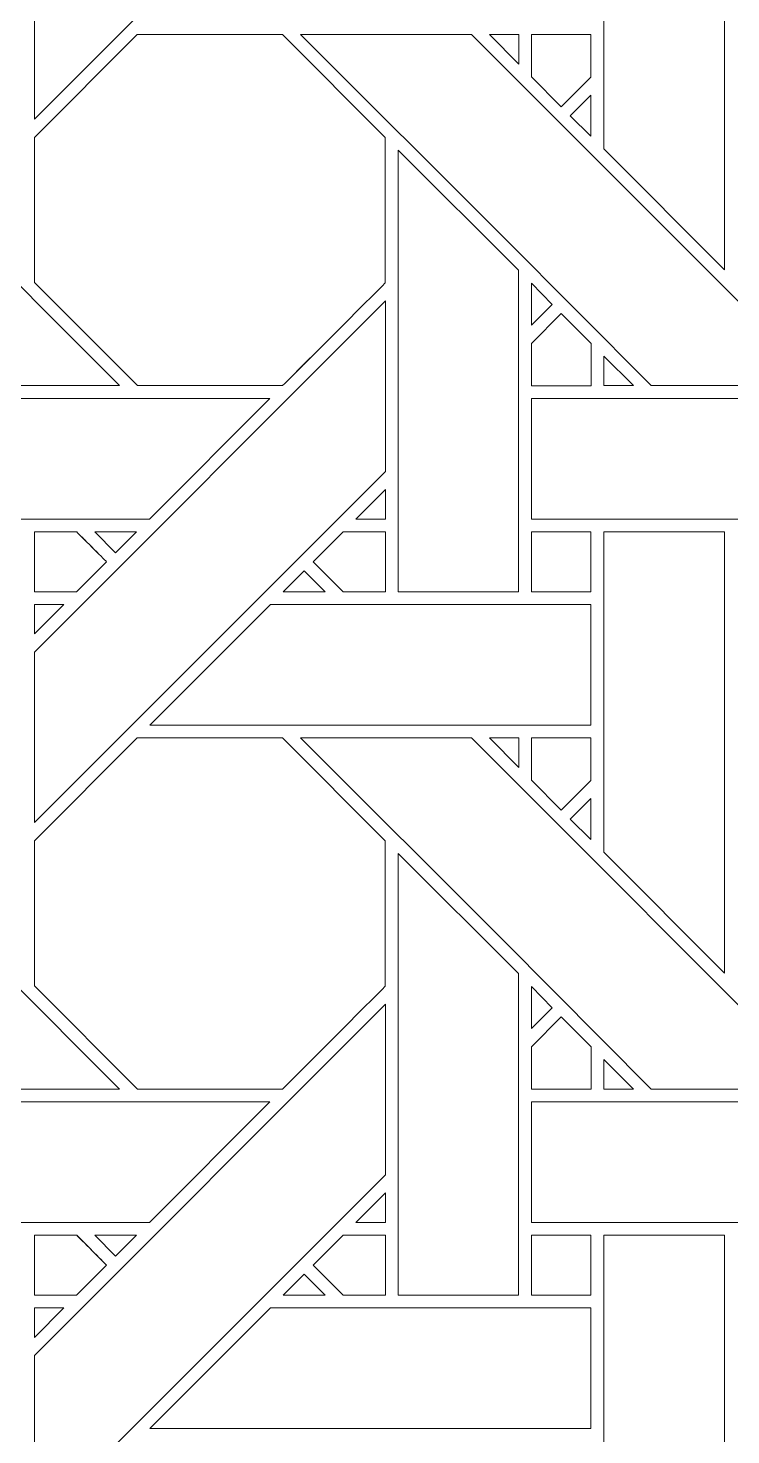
# Model space of a CAD drawing. Header units: inches. Extents: x 4.4 to 20.4, y 1.1 to 17.1.
# Drawn here: x 11.663 to 12.612, y 3.174 to 5.071 of the extents above; entities that cross this region are included whole.
import ezdxf

# ---------------------------------------------------------------- set-up
doc = ezdxf.new("R2010")
doc.units = ezdxf.units.IN
doc.header["$MEASUREMENT"] = 0
doc.layers.add('Design', color=7, linetype='Continuous', lineweight=0)

msp = doc.modelspace()

# ---------------------------------------------------------------- linework, layer by layer
at = {"layer": 'Design'}
for points, knots in [([(4.382854037814669, 17.09476386176223), (4.382854037814669, 17.09476386176223), (4.382854037814669, 1.094763861762152), (4.382854037814669, 1.094763861762152), (4.382854037814669, 1.094763861762152), (20.38285319010416, 1.094763861762152), (20.38285319010416, 1.094763861762152), (20.38285319010416, 1.094763861762152), (20.38285319010416, 17.09476386176223), (20.38285319010416, 17.09476386176223), (20.38285319010416, 17.09476386176223), (4.382854037814669, 17.09476386176223), (4.382854037814669, 17.09476386176223)], [0, 0, 0, 0, 1, 1, 1, 2, 2, 2, 3, 3, 3, 4, 4, 4, 4]), ([(19.37280883825166, 16.23880890138889), (19.37280883825166, 16.23880890138889), (5.23880895283777, 16.23880890138889), (5.23880895283777, 16.23880890138889), (5.23880895283777, 16.23880890138889), (5.23880895283777, 1.950718822135361), (5.23880895283777, 1.950718822135361), (5.23880895283777, 1.950718822135361), (19.52689827508111, 1.950718822135361), (19.52689827508111, 1.950718822135361), (19.52689827508111, 1.950718822135361), (19.52689827508111, 16.23880890138889), (19.52689827508111, 16.23880890138889), (19.52689827508111, 16.23880890138889), (19.37280883825166, 16.23880890138889), (19.37280883825166, 16.23880890138889)], [0, 0, 0, 0, 1, 1, 1, 2, 2, 2, 3, 3, 3, 4, 4, 4, 5, 5, 5, 5]), ([(11.67166815863715, 5.178177727593316), (11.67166815863715, 5.178177727593316), (12.1453382703993, 5.651766459147134), (12.1453382703993, 5.651766459147134), (12.1453382703993, 5.651766459147134), (12.1453382703993, 5.421724107530381), (12.1453382703993, 5.421724107530381), (12.1453382703993, 5.421724107530381), (11.67166815863715, 4.94808112250434), (11.67166815863715, 4.94808112250434), (11.67166815863715, 4.94808112250434), (11.67166815863715, 5.178177727593316), (11.67166815863715, 5.178177727593316)], [0, 0, 0, 0, 1, 1, 1, 2, 2, 2, 3, 3, 3, 4, 4, 4, 4]), ([(12.60324520534939, 5.340279473198784), (12.60324520534939, 5.340279473198784), (12.60324520534939, 4.745168897840711), (12.60324520534939, 4.745168897840711), (12.60324520534939, 4.745168897840711), (12.44034067789713, 4.908086988661024), (12.44034067789713, 4.908086988661024), (12.44034067789713, 4.908086988661024), (12.44034067789713, 5.340279473198784), (12.44034067789713, 5.340279473198784), (12.44034067789713, 5.340279473198784), (12.60324520534939, 5.340279473198784), (12.60324520534939, 5.340279473198784)], [0, 0, 0, 0, 1, 1, 1, 2, 2, 2, 3, 3, 3, 4, 4, 4, 4]), ([(11.08209143744574, 5.062428792317708), (11.08209143744574, 5.062428792317708), (11.31303914388021, 5.062428792317708), (11.31303914388021, 5.062428792317708), (11.31303914388021, 5.062428792317708), (11.78668212890625, 4.58877224392361), (11.78668212890625, 4.58877224392361), (11.78668212890625, 4.58877224392361), (11.55565304226345, 4.58877224392361), (11.55565304226345, 4.58877224392361), (11.55565304226345, 4.58877224392361), (11.08209143744574, 5.062428792317708), (11.08209143744574, 5.062428792317708)], [0, 0, 0, 0, 1, 1, 1, 2, 2, 2, 3, 3, 3, 4, 4, 4, 4]), ([(11.81036037868923, 5.062374538845485), (11.81036037868923, 5.062374538845485), (12.00657145182291, 5.062374538845485), (12.00657145182291, 5.062374538845485), (12.00657145182291, 5.062374538845485), (12.14531962076823, 4.923656887478298), (12.14531962076823, 4.923656887478298), (12.14531962076823, 4.923656887478298), (12.14531962076823, 4.727442423502603), (12.14531962076823, 4.727442423502603), (12.12752024332682, 4.709507412380641), (12.01559278700087, 4.59776645236545), (12.00660875108507, 4.588755289713541), (12.00660875108507, 4.588755289713541), (11.81090121799045, 4.588755289713541), (11.81090121799045, 4.588755289713541), (11.81090121799045, 4.588755289713541), (11.6716562906901, 4.727996826171875), (11.6716562906901, 4.727996826171875), (11.6716562906901, 4.727996826171875), (11.6716562906901, 4.923656887478298), (11.6716562906901, 4.923656887478298), (11.6716562906901, 4.923656887478298), (11.81036037868923, 5.062374538845485), (11.81036037868923, 5.062374538845485)], [0, 0, 0, 0, 1, 1, 1, 2, 2, 2, 3, 3, 3, 4, 4, 4, 5, 5, 5, 6, 6, 6, 7, 7, 7, 8, 8, 8, 8]), ([(11.6716562906901, 4.727996826171875), (11.6716562906901, 4.727996826171875), (11.6716562906901, 4.923656887478298), (11.6716562906901, 4.923656887478298), (11.6716562906901, 4.923656887478298), (11.81036037868923, 5.062374538845485), (11.81036037868923, 5.062374538845485), (11.81036037868923, 5.062374538845485), (12.00657145182291, 5.062374538845485), (12.00657145182291, 5.062374538845485), (12.00657145182291, 5.062374538845485), (12.14531962076823, 4.923656887478298), (12.14531962076823, 4.923656887478298), (12.14531962076823, 4.923656887478298), (12.14531962076823, 4.727442423502603), (12.14531962076823, 4.727442423502603), (12.12740495469835, 4.709391276041666), (12.01551140679253, 4.597685072157117), (12.00660875108507, 4.588755289713541), (12.00660875108507, 4.588755289713541), (11.81090121799045, 4.588755289713541), (11.81090121799045, 4.588755289713541), (11.81090121799045, 4.588755289713541), (11.6716562906901, 4.727996826171875), (11.6716562906901, 4.727996826171875)], [0, 0, 0, 0, 1, 1, 1, 2, 2, 2, 3, 3, 3, 4, 4, 4, 5, 5, 5, 6, 6, 6, 7, 7, 7, 8, 8, 8, 8]), ([(12.30520714653863, 4.788703070746527), (12.30520714653863, 4.788703070746527), (12.03084140353732, 5.062428792317708), (12.03084140353732, 5.062428792317708), (12.03084140353732, 5.062428792317708), (12.26176198323567, 5.062428792317708), (12.26176198323567, 5.062428792317708), (12.26176198323567, 5.062428792317708), (12.73541174994574, 4.58877224392361), (12.73541174994574, 4.58877224392361), (12.73541174994574, 4.58877224392361), (12.50438944498698, 4.58877224392361), (12.50438944498698, 4.58877224392361), (12.50438944498698, 4.58877224392361), (12.30520714653863, 4.788703070746527), (12.30520714653863, 4.788703070746527)], [0, 0, 0, 0, 1, 1, 1, 2, 2, 2, 3, 3, 3, 4, 4, 4, 5, 5, 5, 5]), ([(12.32532670762804, 5.062415228949652), (12.32532670762804, 5.062415228949652), (12.32532670762804, 5.022597418891058), (12.32532670762804, 5.022597418891058), (12.32532670762804, 5.022597418891058), (12.28588358561198, 5.062415228949652), (12.28588358561198, 5.062415228949652), (12.28588358561198, 5.062415228949652), (12.32532670762804, 5.062415228949652), (12.32532670762804, 5.062415228949652)], [0, 0, 0, 0, 1, 1, 1, 2, 2, 2, 3, 3, 3, 3]), ([(12.42278120252821, 5.062394883897568), (12.42278120252821, 5.062394883897568), (12.42278120252821, 5.004792107476128), (12.42278120252821, 5.004792107476128), (12.42278120252821, 5.004792107476128), (12.38284810384114, 4.96484883626302), (12.38284810384114, 4.96484883626302), (12.38284810384114, 4.96484883626302), (12.34252081976996, 5.005183749728732), (12.34252081976996, 5.005183749728732), (12.34252081976996, 5.005183749728732), (12.34252081976996, 5.062394883897568), (12.34252081976996, 5.062394883897568), (12.34252081976996, 5.062394883897568), (12.42278120252821, 5.062394883897568), (12.42278120252821, 5.062394883897568)], [0, 0, 0, 0, 1, 1, 1, 2, 2, 2, 3, 3, 3, 4, 4, 4, 5, 5, 5, 5]), ([(12.38284810384114, 4.96484883626302), (12.38284810384114, 4.96484883626302), (12.34252081976996, 5.005183749728732), (12.34252081976996, 5.005183749728732), (12.34252081976996, 5.005183749728732), (12.34252081976996, 5.062394883897568), (12.34252081976996, 5.062394883897568), (12.34252081976996, 5.062394883897568), (12.42278120252821, 5.062394883897568), (12.42278120252821, 5.062394883897568), (12.42278120252821, 5.062394883897568), (12.42278120252821, 5.004792107476128), (12.42278120252821, 5.004792107476128), (12.42278120252821, 5.004792107476128), (12.38284810384114, 4.96484883626302), (12.38284810384114, 4.96484883626302)], [0, 0, 0, 0, 1, 1, 1, 2, 2, 2, 3, 3, 3, 4, 4, 4, 5, 5, 5, 5]), ([(12.42279391818576, 4.980574713812933), (12.42279391818576, 4.980574713812933), (12.42279391818576, 4.925415886773003), (12.42279391818576, 4.925415886773003), (12.42279391818576, 4.925415886773003), (12.39502376980252, 4.952804565429687), (12.39502376980252, 4.952804565429687), (12.39502376980252, 4.952804565429687), (12.42279391818576, 4.980574713812933), (12.42279391818576, 4.980574713812933)], [0, 0, 0, 0, 1, 1, 1, 2, 2, 2, 3, 3, 3, 3]), ([(12.32523854573567, 4.744447496202256), (12.32523854573567, 4.744447496202256), (12.32523854573567, 4.310771518283419), (12.32523854573567, 4.310771518283419), (12.32523854573567, 4.310771518283419), (12.162476433648, 4.310771518283419), (12.162476433648, 4.310771518283419), (12.162476433648, 4.310771518283419), (12.162476433648, 4.906603495279947), (12.162476433648, 4.906603495279947), (12.162476433648, 4.906603495279947), (12.32523854573567, 4.744447496202256), (12.32523854573567, 4.744447496202256)], [0, 0, 0, 0, 1, 1, 1, 2, 2, 2, 3, 3, 3, 4, 4, 4, 4]), ([(12.34254709879557, 4.670203314887152), (12.34254709879557, 4.670203314887152), (12.34254709879557, 4.726968553331162), (12.34254709879557, 4.726968553331162), (12.34254709879557, 4.726968553331162), (12.37073177761502, 4.698395623101128), (12.37073177761502, 4.698395623101128), (12.37073177761502, 4.698395623101128), (12.34254709879557, 4.670203314887152), (12.34254709879557, 4.670203314887152)], [0, 0, 0, 0, 1, 1, 1, 2, 2, 2, 3, 3, 3, 3]), ([(11.67166815863715, 4.229448954264322), (11.67166815863715, 4.229448954264322), (12.1453382703993, 4.703051249186197), (12.1453382703993, 4.703051249186197), (12.1453382703993, 4.703051249186197), (12.1453382703993, 4.473008897569443), (12.1453382703993, 4.473008897569443), (12.1453382703993, 4.473008897569443), (11.67166815863715, 3.999352349175346), (11.67166815863715, 3.999352349175346), (11.67166815863715, 3.999352349175346), (11.67166815863715, 4.229448954264322), (11.67166815863715, 4.229448954264322)], [0, 0, 0, 0, 1, 1, 1, 2, 2, 2, 3, 3, 3, 4, 4, 4, 4]), ([(12.34253438313802, 4.588510301378037), (12.34253438313802, 4.588510301378037), (12.34253438313802, 4.64579603407118), (12.34253438313802, 4.64579603407118), (12.34253438313802, 4.64579603407118), (12.3828616672092, 4.686127556694878), (12.3828616672092, 4.686127556694878), (12.3828616672092, 4.686127556694878), (12.42318979899088, 4.645806206597222), (12.42318979899088, 4.645806206597222), (12.42318979899088, 4.645806206597222), (12.42318979899088, 4.588510301378037), (12.42318979899088, 4.588510301378037), (12.42318979899088, 4.588510301378037), (12.34253438313802, 4.588510301378037), (12.34253438313802, 4.588510301378037)], [0, 0, 0, 0, 1, 1, 1, 2, 2, 2, 3, 3, 3, 4, 4, 4, 5, 5, 5, 5]), ([(12.3828616672092, 4.686127556694878), (12.3828616672092, 4.686127556694878), (12.42318979899088, 4.645806206597222), (12.42318979899088, 4.645806206597222), (12.42318979899088, 4.645806206597222), (12.42318979899088, 4.588510301378037), (12.42318979899088, 4.588510301378037), (12.42318979899088, 4.588510301378037), (12.34253438313802, 4.588510301378037), (12.34253438313802, 4.588510301378037), (12.34253438313802, 4.588510301378037), (12.34253438313802, 4.64579603407118), (12.34253438313802, 4.64579603407118), (12.34253438313802, 4.64579603407118), (12.3828616672092, 4.686127556694878), (12.3828616672092, 4.686127556694878)], [0, 0, 0, 0, 1, 1, 1, 2, 2, 2, 3, 3, 3, 4, 4, 4, 5, 5, 5, 5]), ([(12.48017205132378, 4.58877224392361), (12.48017205132378, 4.58877224392361), (12.44045003255208, 4.58877224392361), (12.44045003255208, 4.58877224392361), (12.44045003255208, 4.58877224392361), (12.44045003255208, 4.62856207953559), (12.44045003255208, 4.62856207953559), (12.44045003255208, 4.62856207953559), (12.48017205132378, 4.58877224392361), (12.48017205132378, 4.58877224392361)], [0, 0, 0, 0, 1, 1, 1, 2, 2, 2, 3, 3, 3, 3]), ([(11.39382086859809, 4.408810933430989), (11.39382086859809, 4.408810933430989), (11.39382086859809, 4.571524726019965), (11.39382086859809, 4.571524726019965), (11.39382086859809, 4.571524726019965), (11.98951975504557, 4.571524726019965), (11.98951975504557, 4.571524726019965), (11.98951975504557, 4.571524726019965), (11.82678561740451, 4.408810933430989), (11.82678561740451, 4.408810933430989), (11.82678561740451, 4.408810933430989), (11.39382086859809, 4.408810933430989), (11.39382086859809, 4.408810933430989)], [0, 0, 0, 0, 1, 1, 1, 2, 2, 2, 3, 3, 3, 4, 4, 4, 4]), ([(12.34254709879557, 4.408810933430989), (12.34254709879557, 4.408810933430989), (12.34254709879557, 4.571524726019965), (12.34254709879557, 4.571524726019965), (12.34254709879557, 4.571524726019965), (12.93824174669053, 4.571524726019965), (12.93824174669053, 4.571524726019965), (12.93824174669053, 4.571524726019965), (12.7755143907335, 4.408810933430989), (12.7755143907335, 4.408810933430989), (12.7755143907335, 4.408810933430989), (12.34254709879557, 4.408810933430989), (12.34254709879557, 4.408810933430989)], [0, 0, 0, 0, 1, 1, 1, 2, 2, 2, 3, 3, 3, 4, 4, 4, 4]), ([(12.10557556152344, 4.408851623535156), (12.10557556152344, 4.408851623535156), (12.1453382703993, 4.448615180121527), (12.1453382703993, 4.448615180121527), (12.1453382703993, 4.448615180121527), (12.1453382703993, 4.408851623535156), (12.1453382703993, 4.408851623535156), (12.1453382703993, 4.408851623535156), (12.10557556152344, 4.408851623535156), (12.10557556152344, 4.408851623535156)], [0, 0, 0, 0, 1, 1, 1, 2, 2, 2, 3, 3, 3, 3]), ([(11.72872077094184, 4.391521877712673), (11.73385959201389, 4.386410183376735), (11.76463148328993, 4.355591668023003), (11.76905568440755, 4.351167466905382), (11.76905568440755, 4.351167466905382), (11.72863260904948, 4.310747782389322), (11.72863260904948, 4.310747782389322), (11.72863260904948, 4.310747782389322), (11.6716562906901, 4.310747782389322), (11.6716562906901, 4.310747782389322), (11.6716562906901, 4.310747782389322), (11.6716562906901, 4.391521877712673), (11.6716562906901, 4.391521877712673), (11.6716562906901, 4.391521877712673), (11.72872077094184, 4.391521877712673), (11.72872077094184, 4.391521877712673)], [0, 0, 0, 0, 1, 1, 1, 2, 2, 2, 3, 3, 3, 4, 4, 4, 5, 5, 5, 5]), ([(11.6716562906901, 4.391521877712673), (11.6716562906901, 4.391521877712673), (11.72872077094184, 4.391521877712673), (11.72872077094184, 4.391521877712673), (11.73374430338541, 4.386526319715711), (11.76449500189887, 4.355728149414062), (11.76905568440755, 4.351167466905382), (11.76905568440755, 4.351167466905382), (11.72863260904948, 4.310747782389322), (11.72863260904948, 4.310747782389322), (11.72863260904948, 4.310747782389322), (11.6716562906901, 4.310747782389322), (11.6716562906901, 4.310747782389322), (11.6716562906901, 4.310747782389322), (11.6716562906901, 4.391521877712673), (11.6716562906901, 4.391521877712673)], [0, 0, 0, 0, 1, 1, 1, 2, 2, 2, 3, 3, 3, 4, 4, 4, 5, 5, 5, 5]), ([(11.80953809950087, 4.391563415527343), (11.80953809950087, 4.391563415527343), (11.78127797444661, 4.363371955023871), (11.78127797444661, 4.363371955023871), (11.78127797444661, 4.363371955023871), (11.75309329562717, 4.391563415527343), (11.75309329562717, 4.391563415527343), (11.75309329562717, 4.391563415527343), (11.80953809950087, 4.391563415527343), (11.80953809950087, 4.391563415527343)], [0, 0, 0, 0, 1, 1, 1, 2, 2, 2, 3, 3, 3, 3]), ([(12.08822038438585, 4.310733371310763), (12.08822038438585, 4.310733371310763), (12.04786173502604, 4.351119147406683), (12.04786173502604, 4.351119147406683), (12.04786173502604, 4.351119147406683), (12.08828820122613, 4.391538831922742), (12.08828820122613, 4.391538831922742), (12.08828820122613, 4.391538831922742), (12.14533318413628, 4.391538831922742), (12.14533318413628, 4.391538831922742), (12.14533318413628, 4.391538831922742), (12.14533318413628, 4.310733371310763), (12.14533318413628, 4.310733371310763), (12.14533318413628, 4.310733371310763), (12.08822038438585, 4.310733371310763), (12.08822038438585, 4.310733371310763)], [0, 0, 0, 0, 1, 1, 1, 2, 2, 2, 3, 3, 3, 4, 4, 4, 5, 5, 5, 5]), ([(12.04786173502604, 4.351119147406683), (12.04786173502604, 4.351119147406683), (12.08828820122613, 4.391538831922742), (12.08828820122613, 4.391538831922742), (12.08828820122613, 4.391538831922742), (12.14533318413628, 4.391538831922742), (12.14533318413628, 4.391538831922742), (12.14533318413628, 4.391538831922742), (12.14533318413628, 4.310733371310763), (12.14533318413628, 4.310733371310763), (12.14533318413628, 4.310733371310763), (12.08822038438585, 4.310733371310763), (12.08822038438585, 4.310733371310763), (12.08822038438585, 4.310733371310763), (12.04786173502604, 4.351119147406683), (12.04786173502604, 4.351119147406683)], [0, 0, 0, 0, 1, 1, 1, 2, 2, 2, 3, 3, 3, 4, 4, 4, 5, 5, 5, 5]), ([(12.34253438313802, 4.391521877712673), (12.34253438313802, 4.391521877712673), (12.42278120252821, 4.391521877712673), (12.42278120252821, 4.391521877712673), (12.42278120252821, 4.391521877712673), (12.42278120252821, 4.310733371310763), (12.42278120252821, 4.310733371310763), (12.42278120252821, 4.310733371310763), (12.34253438313802, 4.310733371310763), (12.34253438313802, 4.310733371310763), (12.34253438313802, 4.310733371310763), (12.34253438313802, 4.391521877712673), (12.34253438313802, 4.391521877712673)], [0, 0, 0, 0, 1, 1, 1, 2, 2, 2, 3, 3, 3, 4, 4, 4, 4]), ([(12.42278120252821, 4.391521877712673), (12.42278120252821, 4.391521877712673), (12.42278120252821, 4.310733371310763), (12.42278120252821, 4.310733371310763), (12.42278120252821, 4.310733371310763), (12.34253438313802, 4.310733371310763), (12.34253438313802, 4.310733371310763), (12.34253438313802, 4.310733371310763), (12.34253438313802, 4.391521877712673), (12.34253438313802, 4.391521877712673), (12.34253438313802, 4.391521877712673), (12.42278120252821, 4.391521877712673), (12.42278120252821, 4.391521877712673)], [0, 0, 0, 0, 1, 1, 1, 2, 2, 2, 3, 3, 3, 4, 4, 4, 4]), ([(12.60324520534939, 4.391563415527343), (12.60324520534939, 4.391563415527343), (12.60324520534939, 3.796440124511718), (12.60324520534939, 3.796440124511718), (12.60324520534939, 3.796440124511718), (12.44034067789713, 3.959358215332031), (12.44034067789713, 3.959358215332031), (12.44034067789713, 3.959358215332031), (12.44034067789713, 4.391563415527343), (12.44034067789713, 4.391563415527343), (12.44034067789713, 4.391563415527343), (12.60324520534939, 4.391563415527343), (12.60324520534939, 4.391563415527343)], [0, 0, 0, 0, 1, 1, 1, 2, 2, 2, 3, 3, 3, 4, 4, 4, 4]), ([(12.06400214301215, 4.310771518283419), (12.06400214301215, 4.310771518283419), (12.0074954562717, 4.310771518283419), (12.0074954562717, 4.310771518283419), (12.0074954562717, 4.310771518283419), (12.03575558132595, 4.339031643337673), (12.03575558132595, 4.339031643337673), (12.03575558132595, 4.339031643337673), (12.06400214301215, 4.310771518283419), (12.06400214301215, 4.310771518283419)], [0, 0, 0, 0, 1, 1, 1, 2, 2, 2, 3, 3, 3, 3]), ([(11.7114986843533, 4.293646918402777), (11.7114986843533, 4.293646918402777), (11.67166815863715, 4.253815544976128), (11.67166815863715, 4.253815544976128), (11.67166815863715, 4.253815544976128), (11.67166815863715, 4.293646918402777), (11.67166815863715, 4.293646918402777), (11.67166815863715, 4.293646918402777), (11.7114986843533, 4.293646918402777), (11.7114986843533, 4.293646918402777)], [0, 0, 0, 0, 1, 1, 1, 2, 2, 2, 3, 3, 3, 3]), ([(11.82751380072699, 4.130838182237413), (11.82751380072699, 4.130838182237413), (11.9903564453125, 4.293633355034722), (11.9903564453125, 4.293633355034722), (11.9903564453125, 4.293633355034722), (12.42279391818576, 4.293633355034722), (12.42279391818576, 4.293633355034722), (12.42279391818576, 4.293633355034722), (12.42279391818576, 4.130838182237413), (12.42279391818576, 4.130838182237413), (12.42279391818576, 4.130838182237413), (11.82751380072699, 4.130838182237413), (11.82751380072699, 4.130838182237413)], [0, 0, 0, 0, 1, 1, 1, 2, 2, 2, 3, 3, 3, 4, 4, 4, 4]), ([(11.35647752549913, 3.839973449707031), (11.35647752549913, 3.839973449707031), (11.08211856418185, 4.113699171278211), (11.08211856418185, 4.113699171278211), (11.08211856418185, 4.113699171278211), (11.31303236219618, 4.113699171278211), (11.31303236219618, 4.113699171278211), (11.31303236219618, 4.113699171278211), (11.78668212890625, 3.640042622884114), (11.78668212890625, 3.640042622884114), (11.78668212890625, 3.640042622884114), (11.55565982394748, 3.640042622884114), (11.55565982394748, 3.640042622884114), (11.55565982394748, 3.640042622884114), (11.35647752549913, 3.839973449707031), (11.35647752549913, 3.839973449707031)], [0, 0, 0, 0, 1, 1, 1, 2, 2, 2, 3, 3, 3, 4, 4, 4, 5, 5, 5, 5]), ([(11.81036037868923, 4.113644917805989), (11.81036037868923, 4.113644917805989), (12.00657145182291, 4.113644917805989), (12.00657145182291, 4.113644917805989), (12.00657145182291, 4.113644917805989), (12.14531962076823, 3.974920484754774), (12.14531962076823, 3.974920484754774), (12.14531962076823, 3.974920484754774), (12.14531962076823, 3.778706020779079), (12.14531962076823, 3.778706020779079), (12.12752024332682, 3.760771009657117), (12.01559956868489, 3.64903089735243), (12.0066155327691, 3.640018886990016), (12.0066155327691, 3.640018886990016), (11.81090121799045, 3.640018886990016), (11.81090121799045, 3.640018886990016), (11.81090121799045, 3.640018886990016), (11.6716562906901, 3.77926042344835), (11.6716562906901, 3.77926042344835), (11.6716562906901, 3.77926042344835), (11.6716562906901, 3.974920484754774), (11.6716562906901, 3.974920484754774), (11.6716562906901, 3.974920484754774), (11.81036037868923, 4.113644917805989), (11.81036037868923, 4.113644917805989)], [0, 0, 0, 0, 1, 1, 1, 2, 2, 2, 3, 3, 3, 4, 4, 4, 5, 5, 5, 6, 6, 6, 7, 7, 7, 8, 8, 8, 8]), ([(11.6716562906901, 3.77926042344835), (11.6716562906901, 3.77926042344835), (11.6716562906901, 3.974920484754774), (11.6716562906901, 3.974920484754774), (11.6716562906901, 3.974920484754774), (11.81036037868923, 4.113644917805989), (11.81036037868923, 4.113644917805989), (11.81036037868923, 4.113644917805989), (12.00657145182291, 4.113644917805989), (12.00657145182291, 4.113644917805989), (12.00657145182291, 4.113644917805989), (12.14531962076823, 3.974920484754774), (12.14531962076823, 3.974920484754774), (12.14531962076823, 3.974920484754774), (12.14531962076823, 3.778706020779079), (12.14531962076823, 3.778706020779079), (12.12750752766927, 3.76076422797309), (12.01558685302734, 3.649017333984375), (12.0066155327691, 3.640018886990016), (12.0066155327691, 3.640018886990016), (11.81090121799045, 3.640018886990016), (11.81090121799045, 3.640018886990016), (11.81090121799045, 3.640018886990016), (11.6716562906901, 3.77926042344835), (11.6716562906901, 3.77926042344835)], [0, 0, 0, 0, 1, 1, 1, 2, 2, 2, 3, 3, 3, 4, 4, 4, 5, 5, 5, 6, 6, 6, 7, 7, 7, 8, 8, 8, 8]), ([(12.30520714653863, 3.839973449707031), (12.30520714653863, 3.839973449707031), (12.03084140353732, 4.113699171278211), (12.03084140353732, 4.113699171278211), (12.03084140353732, 4.113699171278211), (12.26176198323567, 4.113699171278211), (12.26176198323567, 4.113699171278211), (12.26176198323567, 4.113699171278211), (12.73541174994574, 3.640042622884114), (12.73541174994574, 3.640042622884114), (12.73541174994574, 3.640042622884114), (12.50440300835503, 3.640042622884114), (12.50440300835503, 3.640042622884114), (12.50440300835503, 3.640042622884114), (12.30520714653863, 3.839973449707031), (12.30520714653863, 3.839973449707031)], [0, 0, 0, 0, 1, 1, 1, 2, 2, 2, 3, 3, 3, 4, 4, 4, 5, 5, 5, 5]), ([(12.32532670762804, 4.113685607910156), (12.32532670762804, 4.113685607910156), (12.32532670762804, 4.073868645562066), (12.32532670762804, 4.073868645562066), (12.32532670762804, 4.073868645562066), (12.28588358561198, 4.113685607910156), (12.28588358561198, 4.113685607910156), (12.28588358561198, 4.113685607910156), (12.32532670762804, 4.113685607910156), (12.32532670762804, 4.113685607910156)], [0, 0, 0, 0, 1, 1, 1, 2, 2, 2, 3, 3, 3, 3]), ([(12.42278120252821, 4.113658481174044), (12.42278120252821, 4.113658481174044), (12.42278120252821, 4.056055704752603), (12.42278120252821, 4.056055704752603), (12.42278120252821, 4.056055704752603), (12.38284810384114, 4.016112433539496), (12.38284810384114, 4.016112433539496), (12.38284810384114, 4.016112433539496), (12.34252081976996, 4.056447347005208), (12.34252081976996, 4.056447347005208), (12.34252081976996, 4.056447347005208), (12.34252081976996, 4.113658481174044), (12.34252081976996, 4.113658481174044), (12.34252081976996, 4.113658481174044), (12.42278120252821, 4.113658481174044), (12.42278120252821, 4.113658481174044)], [0, 0, 0, 0, 1, 1, 1, 2, 2, 2, 3, 3, 3, 4, 4, 4, 5, 5, 5, 5]), ([(12.38284810384114, 4.016112433539496), (12.38284810384114, 4.016112433539496), (12.34252081976996, 4.056447347005208), (12.34252081976996, 4.056447347005208), (12.34252081976996, 4.056447347005208), (12.34252081976996, 4.113658481174044), (12.34252081976996, 4.113658481174044), (12.34252081976996, 4.113658481174044), (12.42278120252821, 4.113658481174044), (12.42278120252821, 4.113658481174044), (12.42278120252821, 4.113658481174044), (12.42278120252821, 4.056055704752603), (12.42278120252821, 4.056055704752603), (12.42278120252821, 4.056055704752603), (12.38284810384114, 4.016112433539496), (12.38284810384114, 4.016112433539496)], [0, 0, 0, 0, 1, 1, 1, 2, 2, 2, 3, 3, 3, 4, 4, 4, 5, 5, 5, 5]), ([(12.42279391818576, 4.031845940483941), (12.42279391818576, 4.031845940483941), (12.42279391818576, 3.97668711344401), (12.42279391818576, 3.97668711344401), (12.42279391818576, 3.97668711344401), (12.39502376980252, 4.004075792100694), (12.39502376980252, 4.004075792100694), (12.39502376980252, 4.004075792100694), (12.42279391818576, 4.031845940483941), (12.42279391818576, 4.031845940483941)], [0, 0, 0, 0, 1, 1, 1, 2, 2, 2, 3, 3, 3, 3]), ([(12.32523854573567, 3.795718722873263), (12.32523854573567, 3.795718722873263), (12.32523854573567, 3.362042744954426), (12.32523854573567, 3.362042744954426), (12.32523854573567, 3.362042744954426), (12.162476433648, 3.362042744954426), (12.162476433648, 3.362042744954426), (12.162476433648, 3.362042744954426), (12.162476433648, 3.957873874240451), (12.162476433648, 3.957873874240451), (12.162476433648, 3.957873874240451), (12.32523854573567, 3.795718722873263), (12.32523854573567, 3.795718722873263)], [0, 0, 0, 0, 1, 1, 1, 2, 2, 2, 3, 3, 3, 4, 4, 4, 4]), ([(12.34254709879557, 3.721474541558159), (12.34254709879557, 3.721474541558159), (12.34254709879557, 3.77823978000217), (12.34254709879557, 3.77823978000217), (12.34254709879557, 3.77823978000217), (12.37073177761502, 3.749666849772135), (12.37073177761502, 3.749666849772135), (12.37073177761502, 3.749666849772135), (12.34254709879557, 3.721474541558159), (12.34254709879557, 3.721474541558159)], [0, 0, 0, 0, 1, 1, 1, 2, 2, 2, 3, 3, 3, 3]), ([(11.67166815863715, 3.280720180935329), (11.67166815863715, 3.280720180935329), (12.1453382703993, 3.754322475857204), (12.1453382703993, 3.754322475857204), (12.1453382703993, 3.754322475857204), (12.1453382703993, 3.524280124240451), (12.1453382703993, 3.524280124240451), (12.1453382703993, 3.524280124240451), (11.67166815863715, 3.05062272813585), (11.67166815863715, 3.05062272813585), (11.67166815863715, 3.05062272813585), (11.67166815863715, 3.280720180935329), (11.67166815863715, 3.280720180935329)], [0, 0, 0, 0, 1, 1, 1, 2, 2, 2, 3, 3, 3, 4, 4, 4, 4]), ([(12.34253438313802, 3.639773898654513), (12.34253438313802, 3.639773898654513), (12.34253438313802, 3.697059631347656), (12.34253438313802, 3.697059631347656), (12.34253438313802, 3.697059631347656), (12.3828616672092, 3.737391153971354), (12.3828616672092, 3.737391153971354), (12.3828616672092, 3.737391153971354), (12.42318979899088, 3.697069803873697), (12.42318979899088, 3.697069803873697), (12.42318979899088, 3.697069803873697), (12.42318979899088, 3.639773898654513), (12.42318979899088, 3.639773898654513), (12.42318979899088, 3.639773898654513), (12.34253438313802, 3.639773898654513), (12.34253438313802, 3.639773898654513)], [0, 0, 0, 0, 1, 1, 1, 2, 2, 2, 3, 3, 3, 4, 4, 4, 5, 5, 5, 5]), ([(12.3828616672092, 3.737391153971354), (12.3828616672092, 3.737391153971354), (12.42318979899088, 3.697069803873697), (12.42318979899088, 3.697069803873697), (12.42318979899088, 3.697069803873697), (12.42318979899088, 3.639773898654513), (12.42318979899088, 3.639773898654513), (12.42318979899088, 3.639773898654513), (12.34253438313802, 3.639773898654513), (12.34253438313802, 3.639773898654513), (12.34253438313802, 3.639773898654513), (12.34253438313802, 3.697059631347656), (12.34253438313802, 3.697059631347656), (12.34253438313802, 3.697059631347656), (12.3828616672092, 3.737391153971354), (12.3828616672092, 3.737391153971354)], [0, 0, 0, 0, 1, 1, 1, 2, 2, 2, 3, 3, 3, 4, 4, 4, 5, 5, 5, 5]), ([(12.48018561469184, 3.640042622884114), (12.48018561469184, 3.640042622884114), (12.44045003255208, 3.640042622884114), (12.44045003255208, 3.640042622884114), (12.44045003255208, 3.640042622884114), (12.44045003255208, 3.679846869574652), (12.44045003255208, 3.679846869574652), (12.44045003255208, 3.679846869574652), (12.48018561469184, 3.640042622884114), (12.48018561469184, 3.640042622884114)], [0, 0, 0, 0, 1, 1, 1, 2, 2, 2, 3, 3, 3, 3]), ([(11.39382086859809, 3.460082160101996), (11.39382086859809, 3.460082160101996), (11.39382086859809, 3.622795104980468), (11.39382086859809, 3.622795104980468), (11.39382086859809, 3.622795104980468), (11.98953331841362, 3.622795104980468), (11.98953331841362, 3.622795104980468), (11.98953331841362, 3.622795104980468), (11.82678561740451, 3.460082160101996), (11.82678561740451, 3.460082160101996), (11.82678561740451, 3.460082160101996), (11.39382086859809, 3.460082160101996), (11.39382086859809, 3.460082160101996)], [0, 0, 0, 0, 1, 1, 1, 2, 2, 2, 3, 3, 3, 4, 4, 4, 4]), ([(12.34254709879557, 3.460082160101996), (12.34254709879557, 3.460082160101996), (12.34254709879557, 3.622795104980468), (12.34254709879557, 3.622795104980468), (12.34254709879557, 3.622795104980468), (12.93825531005859, 3.622795104980468), (12.93825531005859, 3.622795104980468), (12.93825531005859, 3.622795104980468), (12.7755143907335, 3.460082160101996), (12.7755143907335, 3.460082160101996), (12.7755143907335, 3.460082160101996), (12.34254709879557, 3.460082160101996), (12.34254709879557, 3.460082160101996)], [0, 0, 0, 0, 1, 1, 1, 2, 2, 2, 3, 3, 3, 4, 4, 4, 4]), ([(12.10557556152344, 3.460122850206162), (12.10557556152344, 3.460122850206162), (12.1453382703993, 3.499885559082031), (12.1453382703993, 3.499885559082031), (12.1453382703993, 3.499885559082031), (12.1453382703993, 3.460122850206162), (12.1453382703993, 3.460122850206162), (12.1453382703993, 3.460122850206162), (12.10557556152344, 3.460122850206162), (12.10557556152344, 3.460122850206162)], [0, 0, 0, 0, 1, 1, 1, 2, 2, 2, 3, 3, 3, 3]), ([(11.72872077094184, 3.442786322699652), (11.73385959201389, 3.437674628363715), (11.76463148328993, 3.406855265299479), (11.76905568440755, 3.402431064181857), (11.76905568440755, 3.402431064181857), (11.72863260904948, 3.362011379665798), (11.72863260904948, 3.362011379665798), (11.72863260904948, 3.362011379665798), (11.6716562906901, 3.362011379665798), (11.6716562906901, 3.362011379665798), (11.6716562906901, 3.362011379665798), (11.6716562906901, 3.442786322699652), (11.6716562906901, 3.442786322699652), (11.6716562906901, 3.442786322699652), (11.72872077094184, 3.442786322699652), (11.72872077094184, 3.442786322699652)], [0, 0, 0, 0, 1, 1, 1, 2, 2, 2, 3, 3, 3, 4, 4, 4, 5, 5, 5, 5]), ([(11.6716562906901, 3.442786322699652), (11.6716562906901, 3.442786322699652), (11.72872077094184, 3.442786322699652), (11.72872077094184, 3.442786322699652), (11.72872077094184, 3.442786322699652), (11.76905568440755, 3.402431064181857), (11.76905568440755, 3.402431064181857), (11.76905568440755, 3.402431064181857), (11.72863260904948, 3.362011379665798), (11.72863260904948, 3.362011379665798), (11.72863260904948, 3.362011379665798), (11.6716562906901, 3.362011379665798), (11.6716562906901, 3.362011379665798), (11.6716562906901, 3.362011379665798), (11.6716562906901, 3.442786322699652), (11.6716562906901, 3.442786322699652)], [0, 0, 0, 0, 1, 1, 1, 2, 2, 2, 3, 3, 3, 4, 4, 4, 5, 5, 5, 5]), ([(11.80953131781684, 3.44283464219835), (11.80953131781684, 3.44283464219835), (11.78127119276259, 3.41465589735243), (11.78127119276259, 3.41465589735243), (11.78127119276259, 3.41465589735243), (11.75309329562717, 3.44283464219835), (11.75309329562717, 3.44283464219835), (11.75309329562717, 3.44283464219835), (11.80953131781684, 3.44283464219835), (11.80953131781684, 3.44283464219835)], [0, 0, 0, 0, 1, 1, 1, 2, 2, 2, 3, 3, 3, 3]), ([(12.08822038438585, 3.361997816297742), (12.08822038438585, 3.361997816297742), (12.04785834418403, 3.402383592393662), (12.04785834418403, 3.402383592393662), (12.04785834418403, 3.402383592393662), (12.08828820122613, 3.442803276909721), (12.08828820122613, 3.442803276909721), (12.08828820122613, 3.442803276909721), (12.14533318413628, 3.442803276909721), (12.14533318413628, 3.442803276909721), (12.14533318413628, 3.442803276909721), (12.14533318413628, 3.361997816297742), (12.14533318413628, 3.361997816297742), (12.14533318413628, 3.361997816297742), (12.08822038438585, 3.361997816297742), (12.08822038438585, 3.361997816297742)], [0, 0, 0, 0, 1, 1, 1, 2, 2, 2, 3, 3, 3, 4, 4, 4, 5, 5, 5, 5]), ([(12.04785834418403, 3.402383592393662), (12.04785834418403, 3.402383592393662), (12.08828820122613, 3.442803276909721), (12.08828820122613, 3.442803276909721), (12.08828820122613, 3.442803276909721), (12.14533318413628, 3.442803276909721), (12.14533318413628, 3.442803276909721), (12.14533318413628, 3.442803276909721), (12.14533318413628, 3.361997816297742), (12.14533318413628, 3.361997816297742), (12.14533318413628, 3.361997816297742), (12.08822038438585, 3.361997816297742), (12.08822038438585, 3.361997816297742), (12.08822038438585, 3.361997816297742), (12.04785834418403, 3.402383592393662), (12.04785834418403, 3.402383592393662)], [0, 0, 0, 0, 1, 1, 1, 2, 2, 2, 3, 3, 3, 4, 4, 4, 5, 5, 5, 5]), ([(12.34253438313802, 3.442786322699652), (12.34253438313802, 3.442786322699652), (12.42278120252821, 3.442786322699652), (12.42278120252821, 3.442786322699652), (12.42278120252821, 3.442786322699652), (12.42278120252821, 3.361997816297742), (12.42278120252821, 3.361997816297742), (12.42278120252821, 3.361997816297742), (12.34253438313802, 3.361997816297742), (12.34253438313802, 3.361997816297742), (12.34253438313802, 3.361997816297742), (12.34253438313802, 3.442786322699652), (12.34253438313802, 3.442786322699652)], [0, 0, 0, 0, 1, 1, 1, 2, 2, 2, 3, 3, 3, 4, 4, 4, 4]), ([(12.42278120252821, 3.442786322699652), (12.42278120252821, 3.442786322699652), (12.42278120252821, 3.361997816297742), (12.42278120252821, 3.361997816297742), (12.42278120252821, 3.361997816297742), (12.34253438313802, 3.361997816297742), (12.34253438313802, 3.361997816297742), (12.34253438313802, 3.361997816297742), (12.34253438313802, 3.442786322699652), (12.34253438313802, 3.442786322699652), (12.34253438313802, 3.442786322699652), (12.42278120252821, 3.442786322699652), (12.42278120252821, 3.442786322699652)], [0, 0, 0, 0, 1, 1, 1, 2, 2, 2, 3, 3, 3, 4, 4, 4, 4]), ([(12.60324520534939, 3.44283464219835), (12.60324520534939, 3.44283464219835), (12.60324520534939, 2.847711351182725), (12.60324520534939, 2.847711351182725), (12.60324520534939, 2.847711351182725), (12.44034067789713, 3.010628594292534), (12.44034067789713, 3.010628594292534), (12.44034067789713, 3.010628594292534), (12.44034067789713, 3.44283464219835), (12.44034067789713, 3.44283464219835), (12.44034067789713, 3.44283464219835), (12.60324520534939, 3.44283464219835), (12.60324520534939, 3.44283464219835)], [0, 0, 0, 0, 1, 1, 1, 2, 2, 2, 3, 3, 3, 4, 4, 4, 4]), ([(12.06400214301215, 3.362042744954426), (12.06400214301215, 3.362042744954426), (12.0074954562717, 3.362042744954426), (12.0074954562717, 3.362042744954426), (12.0074954562717, 3.362042744954426), (12.03575558132595, 3.39030287000868), (12.03575558132595, 3.39030287000868), (12.03575558132595, 3.39030287000868), (12.06400214301215, 3.362042744954426), (12.06400214301215, 3.362042744954426)], [0, 0, 0, 0, 1, 1, 1, 2, 2, 2, 3, 3, 3, 3]), ([(11.71150546603732, 3.344918145073784), (11.71150546603732, 3.344918145073784), (11.67166815863715, 3.305086771647135), (11.67166815863715, 3.305086771647135), (11.67166815863715, 3.305086771647135), (11.67166815863715, 3.344918145073784), (11.67166815863715, 3.344918145073784), (11.67166815863715, 3.344918145073784), (11.71150546603732, 3.344918145073784), (11.71150546603732, 3.344918145073784)], [0, 0, 0, 0, 1, 1, 1, 2, 2, 2, 3, 3, 3, 3]), ([(11.82751380072699, 3.182108561197916), (11.82751380072699, 3.182108561197916), (11.9903564453125, 3.344904581705729), (11.9903564453125, 3.344904581705729), (11.9903564453125, 3.344904581705729), (12.42279391818576, 3.344904581705729), (12.42279391818576, 3.344904581705729), (12.42279391818576, 3.344904581705729), (12.42279391818576, 3.182108561197916), (12.42279391818576, 3.182108561197916), (12.42279391818576, 3.182108561197916), (11.82751380072699, 3.182108561197916), (11.82751380072699, 3.182108561197916)], [0, 0, 0, 0, 1, 1, 1, 2, 2, 2, 3, 3, 3, 4, 4, 4, 4])]:
    msp.add_open_spline(points, degree=3, knots=knots, dxfattribs=at)

doc.saveas('drawing.dxf')
